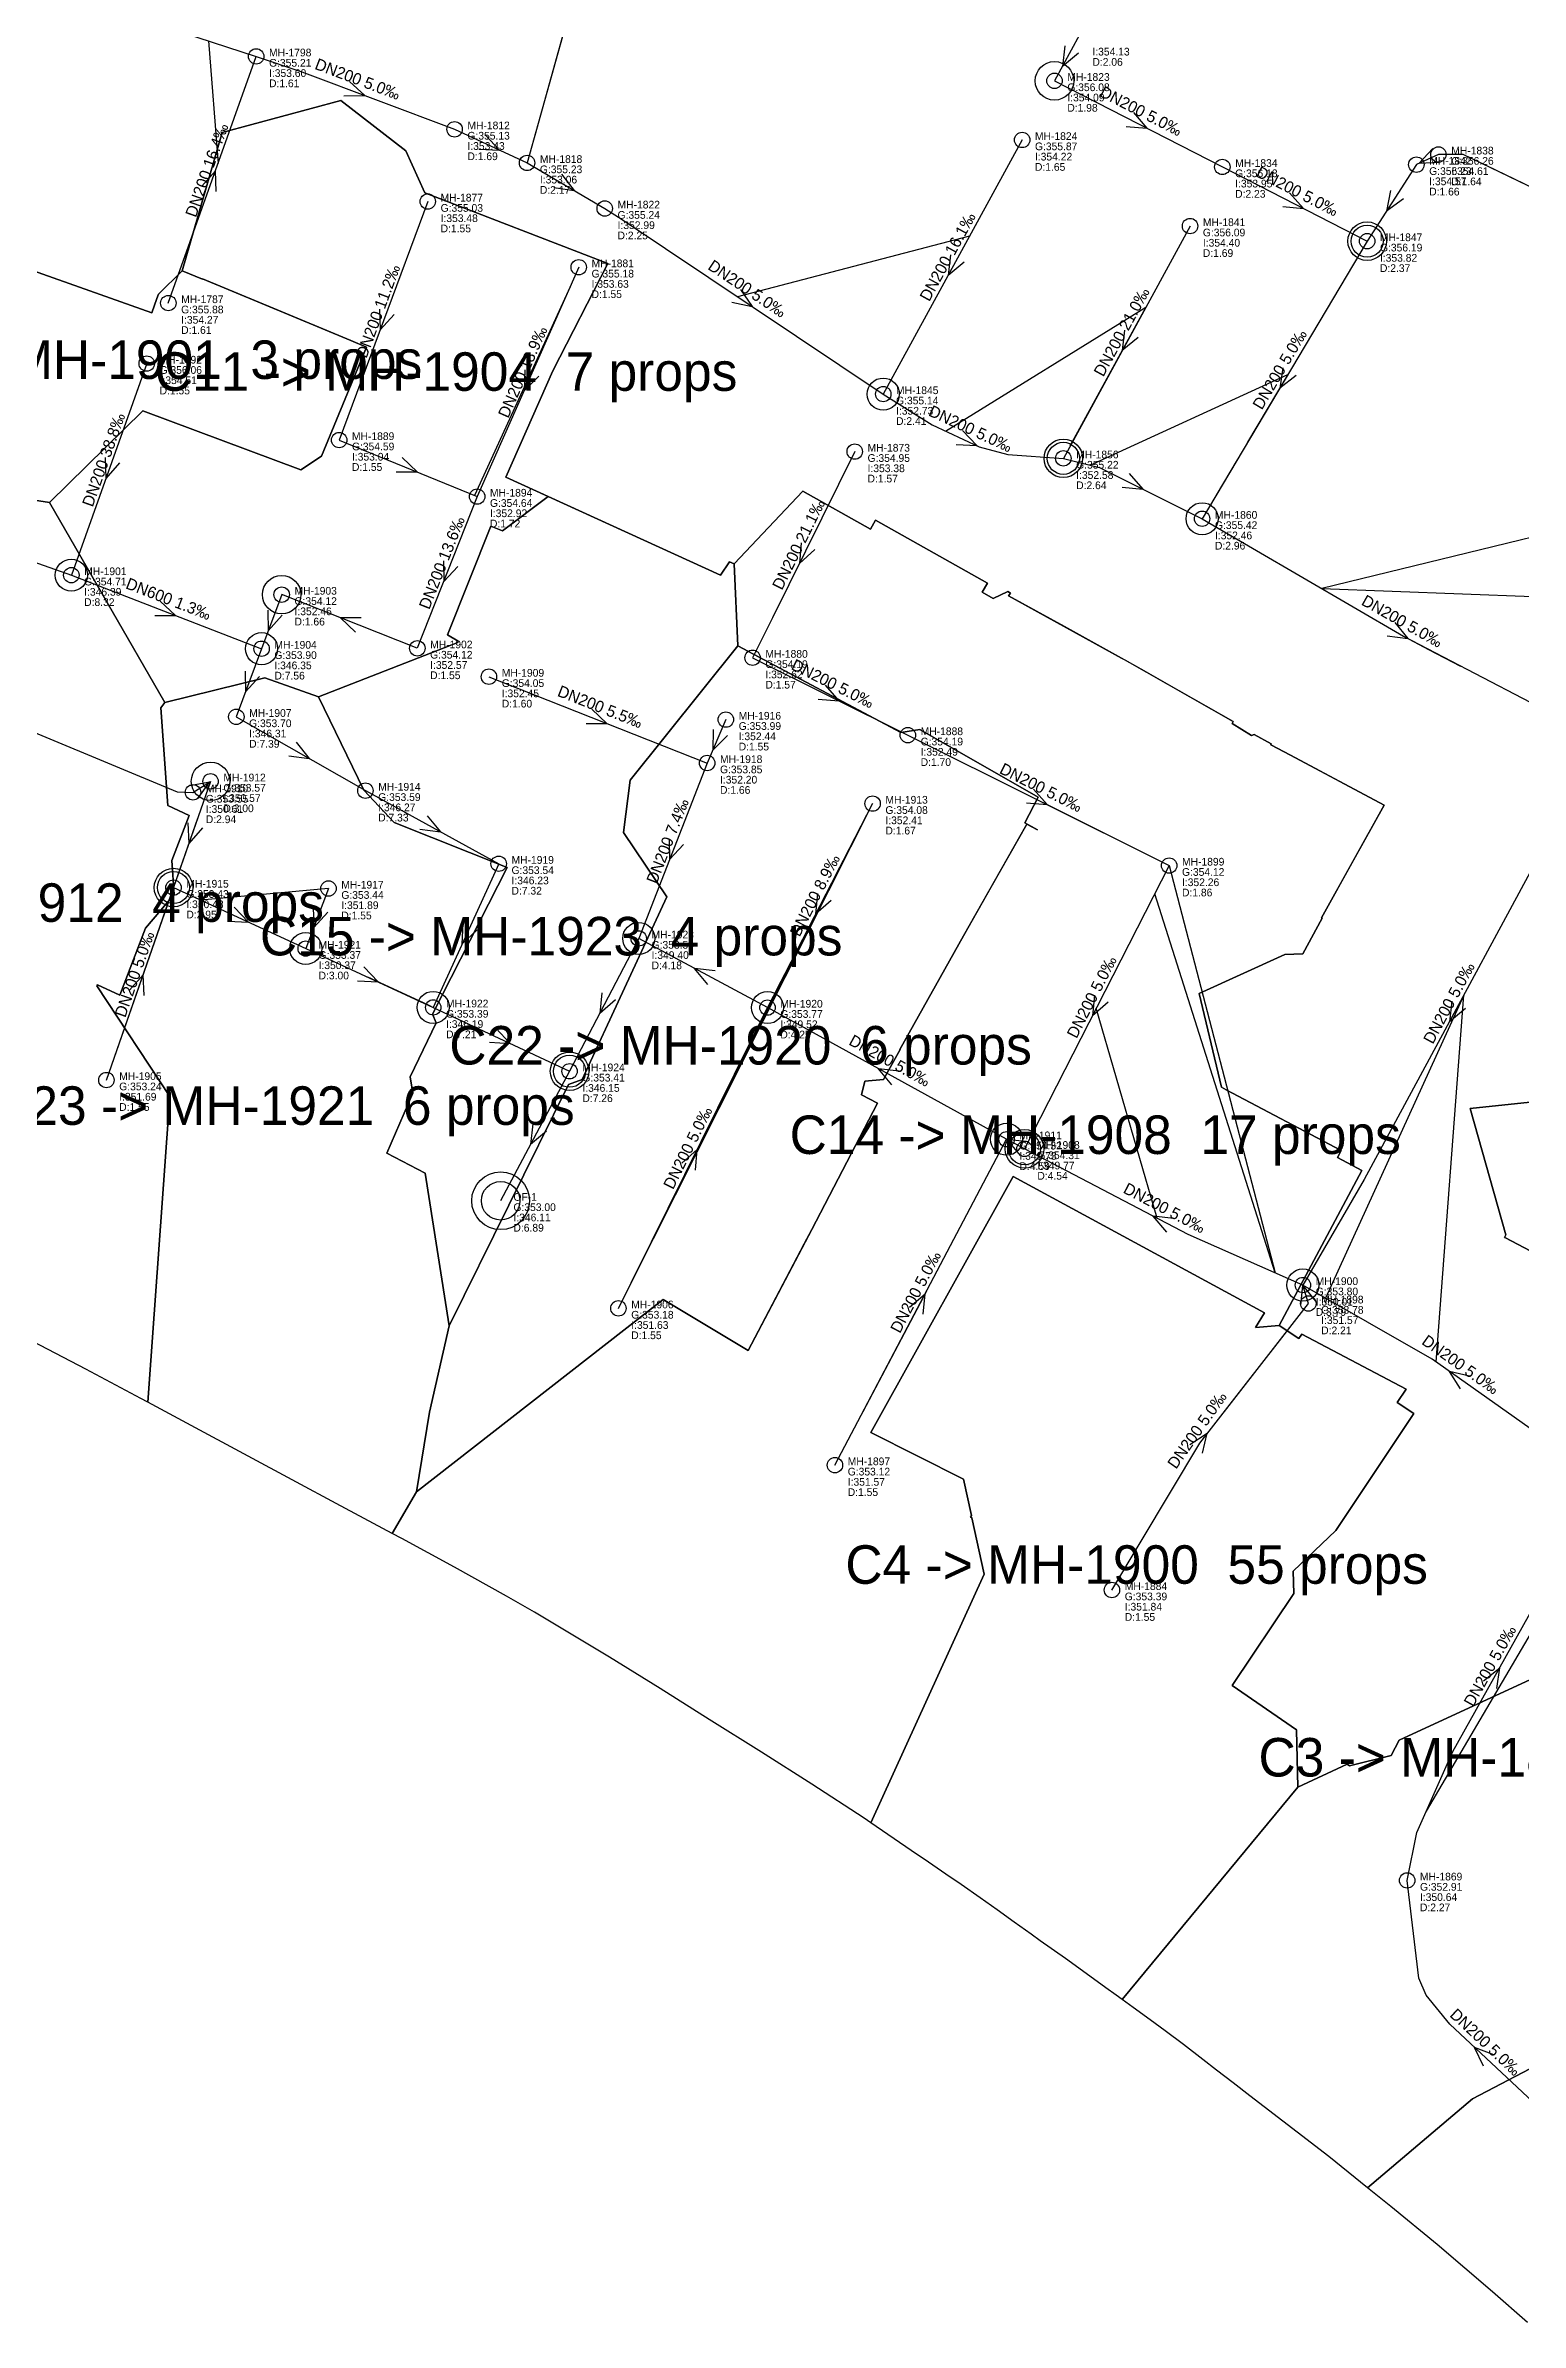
# Model space of a CAD drawing. Header units: metres. Extents: x 449901 to 451990, y 2566737 to 2570846.
# Drawn here: x 450810.8 to 451040.6, y 2567134.1 to 2567488.9 of the extents above; entities that cross this region are included whole.
import ezdxf
from ezdxf.enums import TextEntityAlignment as Align

# ---------------------------------------------------------------- set-up
doc = ezdxf.new("R2010")
doc.units = ezdxf.units.M
for name, color, linetype in [('SEW-CATCHMENT', 4, 'Continuous'), ('SEW-CATCHMENT-LABEL', 4, 'Continuous'), ('SEW-DROP', 6, 'Continuous'), ('SEW-LABEL', 2, 'Continuous'), ('SEW-MH', 7, 'Continuous'), ('SEW-MH-LABEL', 8, 'Continuous'), ('SEW-OUTFALL', 1, 'Continuous'), ('SEW-PIPE-DN200', 3, 'Continuous'), ('SEW-PIPE-DN500', 1, 'Continuous'), ('SEW-PIPE-DN600', 2, 'Continuous'), ('SEW-RIDER', 8, 'Continuous'), ('SEW-SWEPT-CH', 6, 'Continuous')]:
    doc.layers.add(name, color=color, linetype=linetype)

msp = doc.modelspace()

# ---------------------------------------------------------------- linework, layer by layer
at = {"layer": 'SEW-CATCHMENT'}
for points in [[(451059.8, 2567242.48), (451021.67, 2567224.84), (451020.42, 2567222.47), (451013.96, 2567220.86), (451013.61, 2567221.11), (451005.91, 2567217.54), (451005.72, 2567226.49), (450995.66, 2567233.36), (451005.26, 2567247.73), (451005.18, 2567251.22), (451011.8, 2567257.52), (451023.97, 2567275.76), (451021.37, 2567277.46), (451022.76, 2567279.57), (451006.51, 2567288.15), (451006.06, 2567287.47), (451002.99, 2567289.48), (451015.86, 2567313.61), (451012.07, 2567315.67), (451012.66, 2567316.73), (450994.74, 2567326.2), (450993.99, 2567326.6), (450990.52, 2567341.18), (451003.89, 2567347.26), (451006.66, 2567347.39), (451009.68, 2567352.95), (451009.59, 2567353), (451019.33, 2567370.55), (451009.32, 2567375.89), (451004.74, 2567378.33), (451001.69, 2567379.96), (451001.68, 2567379.96), (451001.76, 2567380.09), (450999.09, 2567381.58), (450998.67, 2567381.4), (450995.67, 2567383.26), (450995.85, 2567383.59), (450987.42, 2567388.37), (450987.42, 2567388.37), (450981.94, 2567391.48), (450978.42, 2567393.48), (450969.56, 2567398.37), (450969.56, 2567398.37), (450960.85, 2567403.18), (450961.14, 2567403.59), (450960.74, 2567403.84), (450958.46, 2567402.74), (450956.73, 2567403.72), (450957.53, 2567405.14), (450940.11, 2567414.96), (450939.31, 2567413.54), (450928.78, 2567419.47), (450918.09, 2567408.13), (450917.36, 2567408.49), (450915.98, 2567406.37), (450882.53, 2567421.65), (450889.81, 2567438.22), (450889.81, 2567438.22), (450898.38, 2567454.94), (450869.87, 2567465.96), (450866.94, 2567472.53), (450856.83, 2567480.35), (450838.33, 2567475.36), (450832.11, 2567453.83), (450828.38, 2567450.19), (450828.13, 2567449.51), (450827.37, 2567447.25), (450799.05, 2567457.3)], [(450803.37, 2567418.96), (450811.44, 2567417.73), (450829.37, 2567386.53), (450828.76, 2567385.71), (450829.85, 2567370.49), (450833.19, 2567368.96), (450830.47, 2567361.92), (450830.85, 2567356.63), (450826.38, 2567351.37), (450822.36, 2567340.97), (450818.91, 2567342.55), (450818.78, 2567342.4), (450830.16, 2567325.15), (450826.75, 2567277.51), (450825.64, 2567278.1), (450817.07, 2567282.66), (450808.84, 2567287)], [(451049.97, 2567325.11), (451032.76, 2567323.3), (451038.32, 2567303.61), (451038.1, 2567303.21), (451038.17, 2567303.17), (451045.18, 2567299.48)], [(451045.18, 2567299.48), (451038.17, 2567303.17), (451038.1, 2567303.21), (451038.32, 2567303.61), (451032.76, 2567323.3), (451049.97, 2567325.11)], [(451060.99, 2567183.59), (451033.14, 2567168.97), (451016.77, 2567155.12), (451010.71, 2567159.97), (451005.82, 2567163.78), (450998.4, 2567169.46), (450995.82, 2567171.47), (450993.25, 2567173.47), (450991.11, 2567175.12), (450988.09, 2567177.42), (450985.22, 2567179.57), (450982.89, 2567181.29), (450980.26, 2567183.21), (450978.53, 2567184.46), (451005.91, 2567217.54), (451013.61, 2567221.11), (451013.96, 2567220.86), (451013.96, 2567220.86), (451020.42, 2567222.47), (451021.67, 2567224.84), (451059.8, 2567242.48)], [(451041.7, 2567134.13), (451036.25, 2567138.9), (451027.59, 2567146.28), (451020.41, 2567152.21), (451016.77, 2567155.12), (451033.14, 2567168.97), (451060.99, 2567183.59)]]:
    msp.add_lwpolyline(points, dxfattribs=at)
for points in [[(450811.44, 2567417.73), (450825.95, 2567431.99), (450850.58, 2567422.78), (450853.77, 2567424.95), (450860.8, 2567441.93), (450858.34, 2567442.95), (450858.34, 2567442.95), (450846.24, 2567447.97), (450835.24, 2567452.54), (450835.24, 2567452.53), (450832.11, 2567453.83), (450838.33, 2567475.36), (450856.83, 2567480.35), (450866.94, 2567472.53), (450869.87, 2567465.96), (450898.38, 2567454.94), (450889.81, 2567438.22), (450882.53, 2567421.65), (450889.1, 2567418.65), (450881.98, 2567413.3), (450880.16, 2567414.01), (450873.41, 2567397.08), (450875.1, 2567396.08), (450875.03, 2567395.9), (450853.32, 2567387.45), (450844.96, 2567390.41), (450829.37, 2567386.53), (450811.44, 2567417.73)], [(450799.3, 2567458.04), (450799.05, 2567457.3), (450827.37, 2567447.25), (450828.13, 2567449.51), (450828.38, 2567450.19), (450832.11, 2567453.83), (450835.24, 2567452.53), (450835.24, 2567452.54), (450858.34, 2567442.95), (450858.34, 2567442.95), (450860.8, 2567441.93), (450853.77, 2567424.95), (450850.58, 2567422.78), (450825.95, 2567431.99), (450811.44, 2567417.73), (450803.37, 2567418.96), (450789.81, 2567426.12), (450789.24, 2567444.16), (450797.79, 2567458.58), (450799.3, 2567458.04)], [(450867.63, 2567328.21), (450871.68, 2567336.61), (450871.11, 2567337.99), (450882.73, 2567360.82), (450865.09, 2567367.85), (450860.38, 2567372.87), (450853.32, 2567387.45), (450875.03, 2567395.9), (450875.1, 2567396.08), (450873.41, 2567397.08), (450880.16, 2567414.01), (450881.98, 2567413.3), (450889.1, 2567418.65), (450915.98, 2567406.37), (450917.36, 2567408.49), (450918.09, 2567408.13), (450918.66, 2567395.37), (450901.88, 2567374.46), (450900.84, 2567366.28), (450907.62, 2567356.28), (450894.43, 2567327.78), (450892.28, 2567327.04), (450873.66, 2567289.41), (450869.96, 2567313.23), (450863.98, 2567316.33), (450868.03, 2567325.67), (450867.63, 2567328.21)], [(450940.44, 2567324.1), (450937.92, 2567325.42), (450938.44, 2567327.52), (450941.34, 2567327.81), (450943.96, 2567332.48), (450943.92, 2567332.5), (450953.8, 2567350.17), (450963.69, 2567367.6), (450965.33, 2567366.69), (450963.35, 2567367.8), (450965.43, 2567371.79), (450946.99, 2567382.35), (450944.03, 2567381.89), (450918.66, 2567395.37), (450918.09, 2567408.13), (450928.78, 2567419.47), (450939.31, 2567413.54), (450940.11, 2567414.96), (450957.53, 2567405.14), (450956.73, 2567403.72), (450958.46, 2567402.74), (450960.74, 2567403.84), (450961.14, 2567403.59), (450960.85, 2567403.18), (450978.42, 2567393.48), (450978.93, 2567393.19), (450995.85, 2567383.59), (450995.67, 2567383.26), (450998.67, 2567381.4), (450999.09, 2567381.58), (451001.76, 2567380.09), (451001.68, 2567379.96), (451001.69, 2567379.96), (451004.74, 2567378.33), (451019.33, 2567370.55), (451014.58, 2567361.99), (451009.59, 2567353), (451009.68, 2567352.95), (451006.66, 2567347.39), (451003.89, 2567347.26), (450990.52, 2567341.18), (450993.99, 2567326.6), (450994.74, 2567326.2), (451012.66, 2567316.73), (451012.07, 2567315.67), (451015.86, 2567313.61), (451002.99, 2567289.48), (450999.31, 2567289.17), (451000.72, 2567291.43), (450961.55, 2567312.68), (450939.36, 2567272.81), (450953.83, 2567265.51), (450955.05, 2567259.88), (450954.92, 2567259.65), (450955.12, 2567259.53), (450957.02, 2567250.72), (450939.39, 2567211.97), (450938.32, 2567212.7), (450930.19, 2567218.03), (450922.33, 2567223.01), (450914.19, 2567228.11), (450906.54, 2567232.9), (450898.64, 2567237.82), (450886.99, 2567244.81), (450882.63, 2567247.32), (450874.5, 2567251.84), (450866.31, 2567256.27), (450864.82, 2567257.07), (450868.57, 2567263.58), (450907, 2567293.54), (450920.29, 2567285.57), (450928.98, 2567302.2), (450928.98, 2567302.2), (450930.16, 2567304.45), (450940.44, 2567324.1)], [(450868.57, 2567263.58), (450870.6, 2567275.97), (450873.66, 2567289.41), (450892.28, 2567327.04), (450894.43, 2567327.78), (450907.62, 2567356.28), (450900.84, 2567366.28), (450901.88, 2567374.46), (450918.66, 2567395.37), (450944.03, 2567381.89), (450946.99, 2567382.35), (450965.43, 2567371.79), (450963.35, 2567367.8), (450965.33, 2567366.69), (450963.69, 2567367.6), (450958.09, 2567357.73), (450958.09, 2567357.73), (450953.8, 2567350.17), (450943.92, 2567332.5), (450943.96, 2567332.48), (450941.34, 2567327.81), (450938.44, 2567327.52), (450937.92, 2567325.42), (450940.44, 2567324.1), (450934.95, 2567313.61), (450934.95, 2567313.61), (450930.16, 2567304.45), (450920.29, 2567285.57), (450907, 2567293.54), (450868.57, 2567263.58)], [(450868.57, 2567263.58), (450864.82, 2567257.07), (450856.09, 2567261.73), (450849.89, 2567265.06), (450841.69, 2567269.48), (450833.5, 2567273.89), (450826.75, 2567277.51), (450830.16, 2567325.15), (450818.78, 2567342.4), (450818.91, 2567342.55), (450822.36, 2567340.97), (450826.38, 2567351.37), (450830.85, 2567356.63), (450830.47, 2567361.92), (450833.19, 2567368.96), (450829.85, 2567370.49), (450828.76, 2567385.71), (450829.37, 2567386.53), (450844.96, 2567390.41), (450853.32, 2567387.45), (450860.38, 2567372.87), (450865.09, 2567367.85), (450882.73, 2567360.82), (450871.11, 2567337.99), (450871.68, 2567336.61), (450867.63, 2567328.21), (450868.03, 2567325.67), (450863.98, 2567316.33), (450869.96, 2567313.23), (450873.66, 2567289.41), (450870.6, 2567275.97), (450868.57, 2567263.58)], [(450954.92, 2567259.65), (450955.05, 2567259.88), (450953.83, 2567265.51), (450939.36, 2567272.81), (450961.55, 2567312.68), (451000.72, 2567291.43), (450999.31, 2567289.17), (451002.99, 2567289.48), (451006.06, 2567287.47), (451006.51, 2567288.15), (451022.76, 2567279.57), (451021.37, 2567277.46), (451023.97, 2567275.76), (451011.8, 2567257.52), (451005.18, 2567251.22), (451005.26, 2567247.73), (450995.66, 2567233.36), (451005.72, 2567226.49), (451005.91, 2567217.54), (450978.53, 2567184.46), (450977.62, 2567185.11), (450975.97, 2567186.3), (450972.33, 2567188.92), (450969.68, 2567190.82), (450965.77, 2567193.62), (450964.37, 2567194.62), (450961.72, 2567196.52), (450959.06, 2567198.41), (450956.41, 2567200.28), (450953.43, 2567202.36), (450951.07, 2567203.99), (450948.38, 2567205.83), (450945.68, 2567207.67), (450939.39, 2567211.97), (450957.02, 2567250.72), (450955.12, 2567259.53), (450954.92, 2567259.65)]]:
    msp.add_lwpolyline(points, close=True, dxfattribs=at)
at = {"layer": 'SEW-DROP'}
for centre in [(451016.7, 2567458.43), (450941.31, 2567434.6), (450969.37, 2567424.59), (450990.99, 2567415.18), (450814.82, 2567406.39), (450844.46, 2567394.93), (450830.74, 2567357.71), (450903.22, 2567349.79), (450851.34, 2567348.21), (450871.2, 2567339.04), (450923.28, 2567339.01), (450923.28, 2567339.01), (450892.44, 2567329.09), (450960.53, 2567318.5), (450963.32, 2567317), (451006.69, 2567295.78), (451006.69, 2567295.78)]:
    msp.add_circle(centre, 2.5, dxfattribs=at)
at = {"layer": 'SEW-LABEL'}
for p, q in [((450969.61, 2567488.88), (450969.23, 2567485.67)), ((450971.72, 2567487.73), (450969.23, 2567485.67)), ((450858.14, 2567483.3), (450860.52, 2567481.12)), ((450857.29, 2567481.06), (450860.52, 2567481.12)), ((450979.18, 2567476.32), (450982.4, 2567476.02)), ((450980.28, 2567478.46), (450982.4, 2567476.02)), ((450878.31, 2567472.78), (450881.53, 2567472.6)), ((450879.32, 2567474.96), (450881.53, 2567472.6)), ((451026.95, 2567472.86), (451024.73, 2567470.51)), ((450835.14, 2567466.99), (450837.28, 2567469.41)), ((450837.4, 2567466.19), (450837.28, 2567469.41)), ((450891.18, 2567468.86), (450893.16, 2567466.31)), ((451027.95, 2567470.68), (451024.73, 2567470.51)), ((450889.97, 2567466.79), (450893.16, 2567466.31)), ((451004.63, 2567465.96), (451006.76, 2567463.53)), ((451020.34, 2567466.3), (451019.72, 2567463.13)), ((451022.36, 2567465), (451019.72, 2567463.13)), ((451003.54, 2567463.83), (451006.76, 2567463.53)), ((450951.8, 2567456.29), (450951.41, 2567453.08)), ((450953.9, 2567455.14), (450951.41, 2567453.08)), ((450919.05, 2567450.92), (450920.88, 2567448.26)), ((450862.84, 2567447.85), (450862.92, 2567444.62)), ((450917.72, 2567448.92), (450920.88, 2567448.26)), ((450865.09, 2567447.01), (450862.92, 2567444.62)), ((450978.91, 2567444.58), (450978.52, 2567441.37)), ((450981.01, 2567443.43), (450978.52, 2567441.37)), ((450885.47, 2567438.36), (450885.35, 2567435.13)), ((450887.66, 2567437.39), (450885.35, 2567435.13)), ((451003.58, 2567438.71), (451003.08, 2567435.52)), ((451005.65, 2567437.48), (451003.08, 2567435.52)), ((450952.67, 2567426.73), (450955.9, 2567426.57)), ((450953.68, 2567428.91), (450955.9, 2567426.57)), ((450820.07, 2567424.7), (450820.19, 2567421.47)), ((450822.33, 2567423.89), (450820.19, 2567421.47)), ((450865.45, 2567422.49), (450868.68, 2567422.47)), ((450866.36, 2567424.71), (450868.68, 2567422.47)), ((450979.6, 2567422.23), (450981.74, 2567419.81)), ((450978.52, 2567420.08), (450981.74, 2567419.81)), ((450872.82, 2567408.64), (450872.83, 2567405.41)), ((450928.51, 2567411.45), (450928.25, 2567408.23)), ((450930.66, 2567410.39), (450928.25, 2567408.23)), ((450875.05, 2567407.76), (450872.83, 2567405.41)), ((450828.68, 2567402.32), (450831.04, 2567400.12)), ((450845.42, 2567400.96), (450845.5, 2567397.73)), ((450827.81, 2567400.08), (450831.04, 2567400.12)), ((450847.67, 2567400.13), (450845.5, 2567397.73)), ((450859.99, 2567399.73), (450856.76, 2567399.72)), ((450859.11, 2567397.5), (450856.76, 2567399.72)), ((451021, 2567399.02), (451023.02, 2567396.5)), ((451019.82, 2567396.93), (451023.02, 2567396.5)), ((450841.89, 2567391.44), (450841.97, 2567388.21)), ((450844.14, 2567390.61), (450841.97, 2567388.21)), ((450931.17, 2567387.09), (450934.39, 2567386.82)), ((450932.24, 2567389.23), (450934.39, 2567386.82)), ((450895.04, 2567383.28), (450898.27, 2567383.29)), ((450895.92, 2567385.51), (450898.27, 2567383.29)), ((450849.87, 2567380.35), (450851.88, 2567377.82)), ((450914.83, 2567382.35), (450914.74, 2567379.12)), ((450917.03, 2567381.4), (450914.74, 2567379.12)), ((450848.68, 2567378.26), (450851.88, 2567377.82)), ((450833.23, 2567373.63), (450836.41, 2567374.2)), ((450834.51, 2567371.59), (450836.41, 2567374.2)), ((450964.7, 2567373.04), (450966.85, 2567370.63)), ((450963.63, 2567370.9), (450966.85, 2567370.63)), ((450832.99, 2567367.8), (450833.13, 2567364.57)), ((450835.25, 2567367.01), (450833.13, 2567364.57)), ((450869.13, 2567366.79), (450872.33, 2567366.4)), ((450870.28, 2567368.89), (450872.33, 2567366.4)), ((450907.98, 2567365.29), (450908.01, 2567362.06)), ((450910.21, 2567364.42), (450908.01, 2567362.06)), ((450931.08, 2567356.78), (450930.77, 2567353.57)), ((450933.21, 2567355.69), (450930.77, 2567353.57)), ((450839.18, 2567352.5), (450842.4, 2567352.33)), ((450840.18, 2567354.68), (450842.4, 2567352.33)), ((450852.52, 2567354.71), (450852.58, 2567351.48)), ((450854.76, 2567353.86), (450852.58, 2567351.48)), ((450875.83, 2567352.1), (450875.68, 2567348.87)), ((450878.02, 2567351.1), (450875.68, 2567348.87)), ((450860.41, 2567345.34), (450862.64, 2567343)), ((450914, 2567342.63), (450911.93, 2567345.11)), ((450915.14, 2567344.75), (450911.93, 2567345.11)), ((450823.88, 2567341.7), (450826, 2567344.13)), ((450826.15, 2567340.91), (450826, 2567344.13)), ((450859.41, 2567343.16), (450862.64, 2567343)), ((450897.46, 2567341.32), (450897.14, 2567338.11)), ((450974.2, 2567340.95), (450973.91, 2567337.74)), ((450899.59, 2567340.22), (450897.14, 2567338.11)), ((450976.34, 2567339.86), (450973.91, 2567337.74)), ((451029.9, 2567340.01), (451029.53, 2567336.8)), ((451032.01, 2567338.87), (451029.53, 2567336.8)), ((450879.96, 2567333.62), (450883.18, 2567333.43)), ((450880.97, 2567335.79), (450883.18, 2567333.43)), ((450942.64, 2567326.98), (450940.59, 2567329.48)), ((450943.79, 2567329.08), (450940.59, 2567329.48)), ((450886.72, 2567320.89), (450886.37, 2567317.67)), ((450888.84, 2567319.76), (450886.37, 2567317.67)), ((450909.92, 2567314.77), (450912.33, 2567316.92)), ((450912.07, 2567313.7), (450912.33, 2567316.92)), ((450962.67, 2567315.98), (450960.6, 2567318.46)), ((450963.81, 2567318.09), (450960.6, 2567318.46)), ((450985.49, 2567304.04), (450983.39, 2567306.49)), ((450986.6, 2567306.17), (450983.39, 2567306.49)), ((451006.39, 2567292.57), (451006.69, 2567295.78)), ((451008.69, 2567293.25), (451006.69, 2567295.78)), ((450945.39, 2567292.34), (450947.85, 2567294.43)), ((450947.52, 2567291.22), (450947.85, 2567294.43)), ((451031.27, 2567279.62), (451029.52, 2567282.33)), ((451032.66, 2567281.58), (451029.52, 2567282.33)), ((450989.08, 2567270.95), (450991.79, 2567272.71)), ((450991.05, 2567269.57), (450991.79, 2567272.71)), ((451034.84, 2567234.1), (451037.35, 2567236.13)), ((451036.93, 2567232.93), (451037.35, 2567236.13)), ((451034.81, 2567174.06), (451033.43, 2567176.98)), ((451036.45, 2567175.81), (451033.43, 2567176.98))]:
    msp.add_line(p, q, dxfattribs=at)
at = {"layer": 'SEW-MH'}
for centre in [(450843.62, 2567487.22), (450967.99, 2567483.41), (450874.53, 2567475.86), (450962.95, 2567474.2), (451027.81, 2567471.94), (450885.82, 2567470.62), (450994.14, 2567470), (451024.37, 2567470.35), (450870.35, 2567464.61), (450897.92, 2567463.52), (450989.11, 2567460.78), (451016.7, 2567458.43), (450893.87, 2567454.37), (450829.93, 2567448.78), (450826.57, 2567439.36), (450941.31, 2567434.6), (450856.54, 2567427.44), (450936.87, 2567425.64), (450969.37, 2567424.59), (450878.04, 2567418.63), (450990.99, 2567415.18), (450814.82, 2567406.39), (450847.59, 2567403.35), (450844.46, 2567394.93), (450868.72, 2567394.99), (450920.95, 2567393.52), (450879.88, 2567390.57), (450840.52, 2567384.31), (450916.79, 2567383.88), (450945.14, 2567381.46), (450913.88, 2567377.12), (450833.77, 2567372.55), (450836.51, 2567374.26), (450860.63, 2567372.81), (450939.65, 2567370.79), (450881.4, 2567361.42), (450985.86, 2567361.14), (450830.74, 2567357.71), (450854.88, 2567357.56), (450851.34, 2567348.21), (450903.22, 2567349.79), (450871.2, 2567339.04), (450923.28, 2567339.01), (450892.44, 2567329.09), (450820.28, 2567327.72), (450960.53, 2567318.5), (450963.32, 2567317), (451006.69, 2567295.78), (450900.05, 2567292.15), (451007.54, 2567292.91), (450933.78, 2567267.71), (450976.94, 2567248.26), (451022.93, 2567203.01)]:
    msp.add_circle(centre, 1.2, dxfattribs=at)
at = {"layer": 'SEW-OUTFALL'}
for radius in [4.5, 3]:
    msp.add_circle((450881.7, 2567308.91), radius, dxfattribs=at)
at = {"layer": 'SEW-PIPE-DN200'}
for points in [[(450904.86, 2567537.97), (450901.25, 2567525.82), (450885.82, 2567470.62)], [(450818.42, 2567495.39), (450843.62, 2567487.22)], [(450971.9, 2567490.56), (450967.99, 2567483.41)], [(450829.93, 2567448.78), (450843.62, 2567487.22)], [(450843.62, 2567487.22), (450850.72, 2567484.81), (450874.53, 2567475.86)], [(450967.99, 2567483.41), (450994.14, 2567470)], [(450874.53, 2567475.86), (450885.82, 2567470.62)], [(450962.95, 2567474.2), (450941.31, 2567434.6)], [(451027.81, 2567471.94), (451027.81, 2567471.94), (451024.37, 2567470.35), (451024.37, 2567470.35)], [(451065.79, 2567454.83), (451057.44, 2567459.5), (451031.64, 2567471.94), (451027.81, 2567471.94)], [(450885.82, 2567470.62), (450897.92, 2567463.52)], [(450994.14, 2567470), (451016.7, 2567458.43)], [(451024.37, 2567470.35), (451016.7, 2567458.43)], [(450870.35, 2567464.61), (450856.54, 2567427.44)], [(450897.92, 2567463.52), (450900.65, 2567461.78), (450941.31, 2567434.6)], [(450989.11, 2567460.78), (450969.37, 2567424.59)], [(451016.7, 2567458.43), (450990.99, 2567415.18)], [(450893.87, 2567454.37), (450878.04, 2567418.63)], [(450826.57, 2567439.36), (450814.82, 2567406.39)], [(450941.31, 2567434.6), (450948.95, 2567429.82), (450956.23, 2567426.4), (450960.72, 2567425.2), (450969.37, 2567424.59)], [(450856.54, 2567427.44), (450878.04, 2567418.63)], [(450936.87, 2567425.64), (450924.06, 2567399.76), (450920.95, 2567393.52)], [(450969.37, 2567424.59), (450975.01, 2567423.18), (450990.99, 2567415.18)], [(450878.04, 2567418.63), (450868.72, 2567394.99)], [(450990.99, 2567415.18), (451022.36, 2567396.87), (451053.25, 2567380.76)], [(450847.59, 2567403.35), (450844.46, 2567394.93)], [(450868.72, 2567394.99), (450847.59, 2567403.35)], [(450774.08, 2567397.99), (450799.96, 2567385.68), (450831.32, 2567372.62), (450833.77, 2567372.55), (450833.77, 2567372.55)], [(450879.88, 2567390.57), (450913.88, 2567377.12)], [(450920.95, 2567393.52), (450945.14, 2567381.46)], [(450916.79, 2567383.88), (450913.88, 2567377.12)], [(450945.14, 2567381.46), (450985.86, 2567361.14)], [(451053.25, 2567380.76), (451016.26, 2567312.21), (451006.69, 2567295.78)], [(450913.88, 2567377.12), (450903.22, 2567349.79)], [(450836.51, 2567374.26), (450830.74, 2567357.71)], [(450833.77, 2567372.55), (450836.51, 2567374.26)], [(450939.65, 2567370.79), (450923.28, 2567339.01)], [(450985.86, 2567361.14), (450985.86, 2567361.14), (450963.32, 2567317), (450963.32, 2567317)], [(450820.28, 2567327.72), (450830.74, 2567357.71)], [(450830.74, 2567357.71), (450851.34, 2567348.21)], [(450854.88, 2567357.56), (450851.34, 2567348.21)], [(450851.34, 2567348.21), (450871.2, 2567339.04)], [(450903.22, 2567349.79), (450892.44, 2567329.09)], [(450923.28, 2567339.01), (450903.22, 2567349.79)], [(450900.05, 2567292.15), (450923.28, 2567339.01)], [(450960.53, 2567318.5), (450923.28, 2567339.01)], [(450933.78, 2567267.71), (450960.53, 2567318.5)], [(450963.32, 2567317), (450960.53, 2567318.5)], [(451006.69, 2567295.78), (450988.8, 2567303.66), (450963.32, 2567317)], [(451053.61, 2567265.27), (451026.81, 2567284.25), (451006.69, 2567295.78)], [(451007.54, 2567292.91), (451006.69, 2567295.78)], [(450976.94, 2567248.26), (450990.66, 2567271.13), (451007.54, 2567292.91)], [(451022.93, 2567203.01), (451024.42, 2567210.5), (451030.07, 2567223.09), (451053.61, 2567265.27)], [(451057.08, 2567154.9), (451029.56, 2567180.6), (451025.89, 2567185.12), (451024.77, 2567187.78), (451022.93, 2567203.01), (451022.93, 2567203.01)]]:
    msp.add_lwpolyline(points, dxfattribs=at)
at = {"layer": 'SEW-PIPE-DN500'}
msp.add_lwpolyline([(450844.46, 2567394.93), (450840.52, 2567384.31)], dxfattribs=at)
at = {"layer": 'SEW-PIPE-DN600'}
for points in [[(450781, 2567418.31), (450814.82, 2567406.39)], [(450814.82, 2567406.39), (450844.46, 2567394.93)], [(450840.52, 2567384.31), (450860.63, 2567372.81)], [(450860.63, 2567372.81), (450881.4, 2567361.42)], [(450881.4, 2567361.42), (450871.2, 2567339.04)], [(450871.2, 2567339.04), (450892.44, 2567329.09)], [(450892.44, 2567329.09), (450881.7, 2567308.91)]]:
    msp.add_lwpolyline(points, dxfattribs=at)
at = {"layer": 'SEW-RIDER'}
for points in [[(450892.13, 2567493.2), (450887.01, 2567474.89)], [(450836.19, 2567489.63), (450837.69, 2567470.55)], [(451041.18, 2567467.34), (451033.85, 2567470.87)], [(450954.77, 2567459.23), (450918.62, 2567449.77), (450918.63, 2567449.76)], [(450892.51, 2567451.29), (450877.64, 2567418.79)], [(450951.03, 2567428.84), (450982.23, 2567448.17), (450970.4, 2567426.48)], [(450826.57, 2567439.36), (450825.01, 2567434.98)], [(450973.53, 2567423.55), (451004.34, 2567437.63), (450998.07, 2567427.1)], [(450996.44, 2567424.34), (450993.17, 2567418.84)], [(451073.57, 2567419.89), (451009.64, 2567404.29), (451064.41, 2567402.25)], [(451022.36, 2567396.87), (451026.28, 2567394.82), (451031.25, 2567392.23)], [(450939.65, 2567370.79), (450902.05, 2567296.18), (450934.54, 2567360.88)], [(450966.21, 2567370.95), (450984.08, 2567362.03)], [(450820.28, 2567327.72), (450834.51, 2567368.5)], [(450985.86, 2567361.14), (451002.37, 2567297.68), (450983.61, 2567356.73)], [(450854.88, 2567357.56), (450835, 2567355.75)], [(450860.94, 2567343.78), (450870.29, 2567339.47), (450870.84, 2567339.21)], [(450911.62, 2567315.5), (450925.37, 2567343.07), (450917.9, 2567328.17)], [(451027.45, 2567283.8), (451031.78, 2567340.96), (451010.22, 2567293.76)], [(450983.99, 2567306.18), (450974.5, 2567338.9)], [(450938.16, 2567276.02), (450938.2, 2567276.1), (450948.08, 2567294.86)], [(450976.94, 2567248.26), (450990.66, 2567271.13), (451004.85, 2567289.43)], [(451056.53, 2567265.95), (451025.9, 2567213.81)]]:
    msp.add_lwpolyline(points, dxfattribs=at)
at = {"layer": 'SEW-SWEPT-CH'}
for centre in [(450967.99, 2567483.41), (451016.7, 2567458.43), (450969.37, 2567424.59), (450847.59, 2567403.35), (450836.51, 2567374.26), (450830.74, 2567357.71), (450892.44, 2567329.09), (450963.32, 2567317)]:
    msp.add_circle(centre, 3, dxfattribs=at)

# ---------------------------------------------------------------- texts
at = {"layer": 'SEW-CATCHMENT-LABEL'}
for s, p in [('C19 -> MH-1901  3 props', (450824.11, 2567436.96)), ('C11 -> MH-1904  7 props', (450873.21, 2567435.11)), ('C7 -> MH-1912  4 props', (450811.03, 2567352.37)), ('C15 -> MH-1923  4 props', (450889.58, 2567347.14)), ('C22 -> MH-1920  6 props', (450919.09, 2567330.14)), ('C23 -> MH-1921  6 props', (450847.86, 2567320.74)), ('C14 -> MH-1908  17 props', (450974.34, 2567316.2)), ('C4 -> MH-1900  55 props', (450980.79, 2567249.23)), ('C3 -> MH-1885  2 props', (451042.92, 2567219.2))]:
    msp.add_text(s, height=6, dxfattribs=at).set_placement(p, align=Align.CENTER)
at = {"layer": 'SEW-LABEL'}
for s, rotation, p in [('DN200 5.0‰', -20.6128, (450859.12, 2567482.85)), ('DN200 5.0‰', -27.1527, (450981.07, 2567477.9)), ('DN200 16.4‰', 70.3879, (450836.78, 2567469.2)), ('DN200 5.0‰', -27.1529, (451005.42, 2567465.41)), ('DN200 16.1‰', 61.3322, (450952.13, 2567455.6)), ('DN200 11.2‰', 69.6169, (450863.45, 2567447.22)), ('DN200 5.0‰', -33.7566, (450919.63, 2567450.29)), ('DN200 21.0‰', 61.3904, (450979.24, 2567443.88)), ('DN200 13.9‰', 66.1168, (450885.96, 2567437.7)), ('DN200 5.0‰', 59.2642, (451003.85, 2567438.01)), ('DN200 5.0‰', -24.8114, (450954.54, 2567428.39)), ('DN200 38.8‰', 70.3879, (450820.7, 2567424.08)), ('DN200 13.6‰', 68.4672, (450873.38, 2567408.01)), ('DN200 21.1‰', 63.6669, (450928.92, 2567410.78)), ('DN600 1.3‰', -21.155, (450829.64, 2567401.86)), ('DN200 5.0‰', -29.4228, (451021.72, 2567398.44)), ('DN200 5.0‰', -26.5111, (450933.05, 2567388.69)), ('DN200 5.5‰', -21.5882, (450896.88, 2567385.05)), ('DN200 5.0‰', -26.5113, (450965.5, 2567372.5)), ('DN200 7.4‰', 68.7029, (450908.55, 2567364.65)), ('DN200 8.9‰', 62.7445, (450931.46, 2567356.1)), ('DN200 5.0‰', 70.7679, (450825.51, 2567343.92)), ('DN200 5.0‰', 62.9421, (450974.59, 2567340.27)), ('DN200 5.0‰', 61.6517, (451030.24, 2567339.32)), ('DN200 5.0‰', 331.1589, (450941.9, 2567329.96)), ('DN200 5.0‰', 63.637, (450911.66, 2567316.78)), ('DN200 5.0‰', 332.3761, (450984.72, 2567307)), ('DN200 5.0‰', 62.2345, (450947.15, 2567294.3)), ('DN200 5.0‰', 324.6961, (451030.74, 2567282.66)), ('DN200 5.0‰', 54.8665, (450990.93, 2567272.68)), ('DN200 5.0‰', 60.8433, (451036.62, 2567236.02)), ('DN200 5.0‰', 316.9664, (451034.53, 2567177.16))]:
    msp.add_text(s, height=1.8, rotation=rotation, dxfattribs=at).set_placement(p, align=Align.CENTER)
at = {"layer": 'SEW-MH-LABEL'}
for s, p in [('G:355.21', (450845.62, 2567485.62)), ('MH-1798', (450845.62, 2567487.22)), ('D:2.06', (450973.9, 2567485.76)), ('I:354.13', (450973.9, 2567487.36)), ('D:1.61', (450845.62, 2567482.42)), ('I:353.60', (450845.62, 2567484.02)), ('G:356.08', (450969.99, 2567481.81)), ('MH-1823', (450969.99, 2567483.41)), ('D:1.98', (450969.99, 2567478.61)), ('I:354.09', (450969.99, 2567480.21)), ('G:355.13', (450876.53, 2567474.26)), ('MH-1812', (450876.53, 2567475.86)), ('MH-1824', (450964.95, 2567474.2)), ('D:1.69', (450876.53, 2567471.06)), ('I:353.43', (450876.53, 2567472.66)), ('G:355.87', (450964.95, 2567472.6)), ('I:354.22', (450964.95, 2567471)), ('MH-1838', (451029.81, 2567471.94)), ('G:355.23', (450887.82, 2567469.02)), ('MH-1818', (450887.82, 2567470.62)), ('I:353.06', (450887.82, 2567467.42)), ('D:1.65', (450964.95, 2567469.4)), ('G:356.18', (450996.14, 2567468.4)), ('MH-1834', (450996.14, 2567470)), ('G:356.23', (451026.37, 2567468.75)), ('MH-1842', (451026.37, 2567470.35)), ('I:354.57', (451026.37, 2567467.15)), ('G:356.26', (451029.81, 2567470.34)), ('D:1.64', (451029.81, 2567467.14)), ('I:354.61', (451029.81, 2567468.74)), ('MH-1877', (450872.35, 2567464.61)), ('D:2.17', (450887.82, 2567465.82)), ('D:2.23', (450996.14, 2567465.2)), ('I:353.95', (450996.14, 2567466.8)), ('D:1.66', (451026.37, 2567465.55)), ('G:355.03', (450872.35, 2567463.01)), ('I:353.48', (450872.35, 2567461.41)), ('G:355.24', (450899.92, 2567461.92)), ('MH-1822', (450899.92, 2567463.52)), ('I:352.99', (450899.92, 2567460.32)), ('MH-1841', (450991.11, 2567460.78)), ('D:1.55', (450872.35, 2567459.81)), ('D:2.25', (450899.92, 2567458.72)), ('G:356.09', (450991.11, 2567459.18)), ('I:354.40', (450991.11, 2567457.58)), ('G:356.19', (451018.7, 2567456.83)), ('MH-1847', (451018.7, 2567458.43)), ('MH-1881', (450895.87, 2567454.37)), ('D:1.69', (450991.11, 2567455.98)), ('D:2.37', (451018.7, 2567453.63)), ('I:353.82', (451018.7, 2567455.23)), ('G:355.18', (450895.87, 2567452.77)), ('D:1.55', (450895.87, 2567449.57)), ('I:353.63', (450895.87, 2567451.17)), ('G:355.88', (450831.93, 2567447.18)), ('MH-1787', (450831.93, 2567448.78)), ('D:1.61', (450831.93, 2567443.98)), ('I:354.27', (450831.93, 2567445.58)), ('MH-1892', (450828.57, 2567439.36)), ('G:356.06', (450828.57, 2567437.76)), ('I:354.51', (450828.57, 2567436.16)), ('D:1.55', (450828.57, 2567434.56)), ('G:355.14', (450943.31, 2567433)), ('MH-1845', (450943.31, 2567434.6)), ('D:2.41', (450943.31, 2567429.8)), ('I:352.73', (450943.31, 2567431.4)), ('G:354.59', (450858.54, 2567425.84)), ('MH-1889', (450858.54, 2567427.44)), ('MH-1873', (450938.87, 2567425.64)), ('MH-1856', (450971.37, 2567424.59)), ('D:1.55', (450858.54, 2567422.64)), ('I:353.04', (450858.54, 2567424.24)), ('G:354.95', (450938.87, 2567424.04)), ('I:353.38', (450938.87, 2567422.44)), ('G:355.22', (450971.37, 2567422.99)), ('I:352.58', (450971.37, 2567421.39)), ('MH-1894', (450880.04, 2567418.63)), ('D:1.57', (450938.87, 2567420.84)), ('D:2.64', (450971.37, 2567419.79)), ('G:354.64', (450880.04, 2567417.03)), ('I:352.92', (450880.04, 2567415.43)), ('MH-1860', (450992.99, 2567415.18)), ('D:1.72', (450880.04, 2567413.83)), ('G:355.42', (450992.99, 2567413.58)), ('D:2.96', (450992.99, 2567410.38)), ('I:352.46', (450992.99, 2567411.98)), ('G:354.71', (450816.82, 2567404.79)), ('MH-1901', (450816.82, 2567406.39)), ('MH-1903', (450849.59, 2567403.35)), ('D:8.32', (450816.82, 2567401.59)), ('I:346.39', (450816.82, 2567403.19)), ('G:354.12', (450849.59, 2567401.75)), ('I:352.46', (450849.59, 2567400.15)), ('D:1.66', (450849.59, 2567398.55)), ('G:353.90', (450846.46, 2567393.33)), ('MH-1904', (450846.46, 2567394.93)), ('G:354.12', (450870.72, 2567393.39)), ('MH-1902', (450870.72, 2567394.99)), ('MH-1880', (450922.95, 2567393.52)), ('D:7.56', (450846.46, 2567390.13)), ('I:346.35', (450846.46, 2567391.73)), ('D:1.55', (450870.72, 2567390.19)), ('I:352.57', (450870.72, 2567391.79)), ('MH-1909', (450881.88, 2567390.57)), ('G:354.19', (450922.95, 2567391.92)), ('I:352.62', (450922.95, 2567390.32)), ('G:354.05', (450881.88, 2567388.97)), ('D:1.60', (450881.88, 2567385.77)), ('I:352.45', (450881.88, 2567387.37)), ('D:1.57', (450922.95, 2567388.72)), ('G:353.70', (450842.52, 2567382.71)), ('MH-1907', (450842.52, 2567384.31)), ('G:353.99', (450918.79, 2567382.28)), ('MH-1916', (450918.79, 2567383.88)), ('D:7.39', (450842.52, 2567379.51)), ('I:346.31', (450842.52, 2567381.11)), ('D:1.55', (450918.79, 2567379.08)), ('I:352.44', (450918.79, 2567380.68)), ('G:354.19', (450947.14, 2567379.86)), ('MH-1888', (450947.14, 2567381.46)), ('G:353.85', (450915.88, 2567375.52)), ('MH-1918', (450915.88, 2567377.12)), ('D:1.70', (450947.14, 2567376.66)), ('I:352.49', (450947.14, 2567378.26)), ('MH-1910', (450835.77, 2567372.55)), ('G:353.57', (450838.51, 2567372.66)), ('MH-1912', (450838.51, 2567374.26)), ('MH-1914', (450862.63, 2567372.81)), ('D:1.66', (450915.88, 2567372.32)), ('I:352.20', (450915.88, 2567373.92)), ('G:353.55', (450835.77, 2567370.95)), ('I:350.61', (450835.77, 2567369.35)), ('D:3.00', (450838.51, 2567369.46)), ('I:350.57', (450838.51, 2567371.06)), ('G:353.59', (450862.63, 2567371.21)), ('D:7.33', (450862.63, 2567368.01)), ('I:346.27', (450862.63, 2567369.61)), ('G:354.08', (450941.65, 2567369.19)), ('MH-1913', (450941.65, 2567370.79)), ('D:2.94', (450835.77, 2567367.75)), ('D:1.67', (450941.65, 2567365.99)), ('I:352.41', (450941.65, 2567367.59)), ('MH-1919', (450883.4, 2567361.42)), ('MH-1899', (450987.86, 2567361.14)), ('MH-1915', (450832.74, 2567357.71)), ('MH-1917', (450856.88, 2567357.56)), ('G:353.54', (450883.4, 2567359.82)), ('I:346.23', (450883.4, 2567358.22)), ('G:354.12', (450987.86, 2567359.54)), ('I:352.26', (450987.86, 2567357.94)), ('G:353.43', (450832.74, 2567356.11)), ('I:350.48', (450832.74, 2567354.51)), ('G:353.44', (450856.88, 2567355.96)), ('I:351.89', (450856.88, 2567354.36)), ('D:7.32', (450883.4, 2567356.62)), ('D:1.86', (450987.86, 2567356.34)), ('D:2.95', (450832.74, 2567352.91)), ('D:1.55', (450856.88, 2567352.76)), ('G:353.37', (450853.34, 2567346.61)), ('MH-1921', (450853.34, 2567348.21)), ('G:353.59', (450905.22, 2567348.19)), ('MH-1923', (450905.22, 2567349.79)), ('I:349.40', (450905.22, 2567346.59)), ('D:3.00', (450853.34, 2567343.41)), ('I:350.37', (450853.34, 2567345.01)), ('D:4.18', (450905.22, 2567344.99)), ('G:353.39', (450873.2, 2567337.44)), ('MH-1922', (450873.2, 2567339.04)), ('I:346.19', (450873.2, 2567335.84)), ('G:353.77', (450925.28, 2567337.41)), ('MH-1920', (450925.28, 2567339.01)), ('D:7.21', (450873.2, 2567334.24)), ('D:4.25', (450925.28, 2567334.21)), ('I:349.52', (450925.28, 2567335.81)), ('MH-1924', (450894.44, 2567329.09)), ('G:353.24', (450822.28, 2567326.12)), ('MH-1905', (450822.28, 2567327.72)), ('G:353.41', (450894.44, 2567327.49)), ('I:346.15', (450894.44, 2567325.89)), ('D:1.55', (450822.28, 2567322.92)), ('I:351.69', (450822.28, 2567324.52)), ('D:7.26', (450894.44, 2567324.29)), ('MH-1911', (450962.53, 2567318.5)), ('G:354.32', (450962.53, 2567316.9)), ('I:349.73', (450962.53, 2567315.3)), ('G:354.31', (450965.32, 2567315.4)), ('MH-1908', (450965.32, 2567317)), ('D:4.59', (450962.53, 2567313.7)), ('D:4.54', (450965.32, 2567312.2)), ('I:349.77', (450965.32, 2567313.8)), ('OF-1', (450883.7, 2567308.91)), ('G:353.00', (450883.7, 2567307.31)), ('D:6.89', (450883.7, 2567304.11)), ('I:346.11', (450883.7, 2567305.71)), ('G:353.80', (451008.69, 2567294.18)), ('MH-1900', (451008.69, 2567295.78)), ('G:353.18', (450902.05, 2567290.55)), ('MH-1906', (450902.05, 2567292.15)), ('D:3.79', (451008.69, 2567290.98)), ('I:350.01', (451008.69, 2567292.58)), ('G:353.78', (451009.54, 2567291.31)), ('MH-1898', (451009.54, 2567292.91)), ('I:351.57', (451009.54, 2567289.71)), ('D:1.55', (450902.05, 2567287.35)), ('I:351.63', (450902.05, 2567288.95)), ('D:2.21', (451009.54, 2567288.11)), ('G:353.12', (450935.78, 2567266.11)), ('MH-1897', (450935.78, 2567267.71)), ('D:1.55', (450935.78, 2567262.91)), ('I:351.57', (450935.78, 2567264.51)), ('MH-1884', (450978.94, 2567248.26)), ('G:353.39', (450978.94, 2567246.66)), ('I:351.84', (450978.94, 2567245.06)), ('D:1.55', (450978.94, 2567243.46)), ('G:352.91', (451024.93, 2567201.41)), ('MH-1869', (451024.93, 2567203.01)), ('D:2.27', (451024.93, 2567198.21)), ('I:350.64', (451024.93, 2567199.81))]:
    msp.add_text(s, height=1.2, dxfattribs=at).set_placement(p)

doc.saveas('drawing.dxf')
